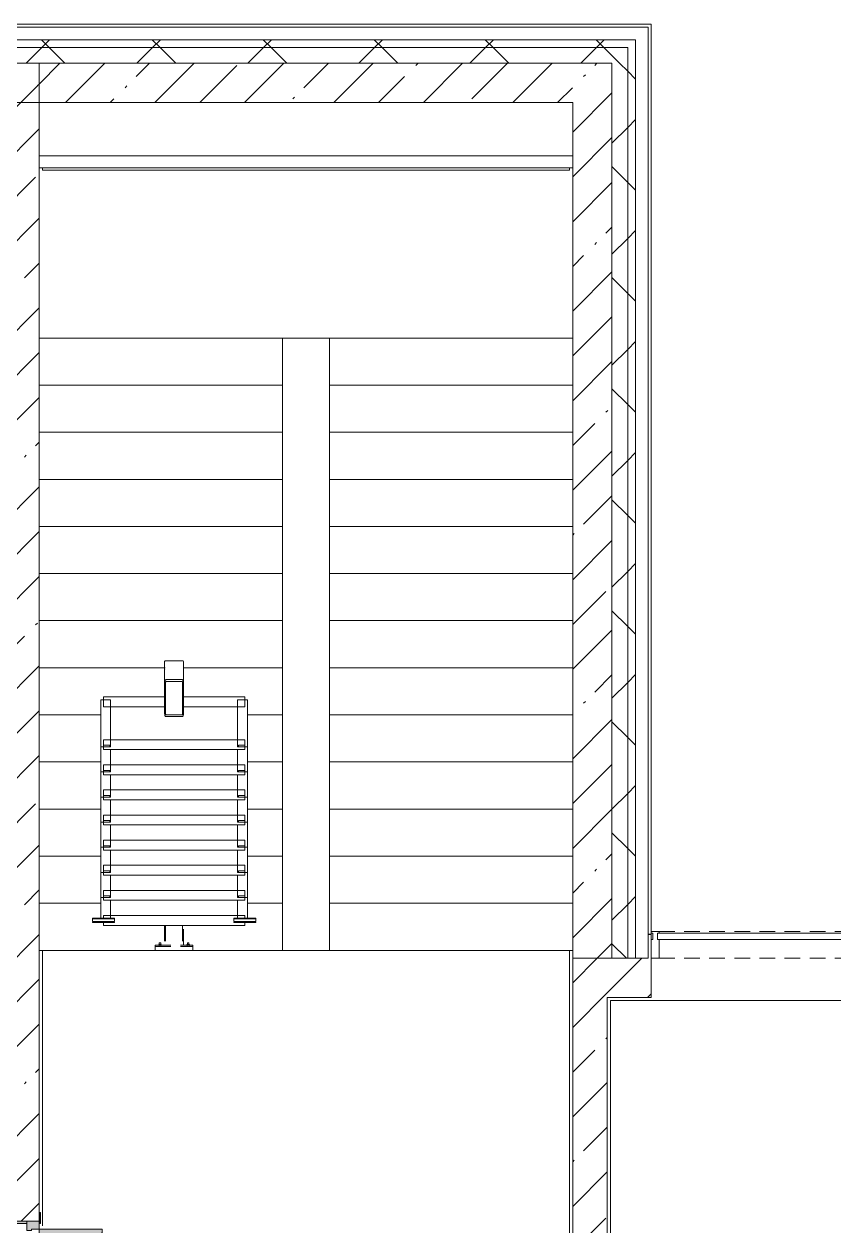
# Model space of a CAD drawing. Header units: millimetres. Extents: x 957 to 228198, y -8553 to 29000.
# Drawn here: x 190501 to 195663, y 19695 to 27350 of the extents above; entities that cross this region are included whole.
import ezdxf

# ---------------------------------------------------------------- set-up
doc = ezdxf.new("R2010")
doc.units = ezdxf.units.MM
doc.linetypes.add('200_ШТРИХ__ш1_п0_6_', pattern=[160, 100, -60])
for name, color, linetype, lineweight in [('A-DETL-MBND-1', 7, '200_ШТРИХ__ш1_п0_6_', 9), ('A-GENM-2', 7, 'Continuous', 5), ('A-GLAZ-2', 7, 'Continuous', 5), ('A-GLAZ-CWMG-3', 7, 'Continuous', 5), ('A-WALL', 7, 'Continuous', 9), ('A-WALL-2', 7, 'Continuous', 5), ('I-WALL-3', 7, 'Continuous', 5), ('S-STRS-3', 7, 'Continuous', 5)]:
    doc.layers.add(name, color=color, linetype=linetype, lineweight=lineweight)
for name, color, linetype, lineweight, true_color in [('A-DOOR-2', 7, 'Continuous', 5, 0xaaaaaa), ('A-DOOR-3', 7, 'Continuous', 5, 0xe2e2e2), ('A-DOOR-FRAM-3', 7, 'Continuous', 5, 0xe2e2e2), ('A-DOOR-FRAM-4', 7, 'Continuous', 5, 0xaaaaaa), ('A-FLOR-2', 7, 'Continuous', 5, 0xaaaaaa)]:
    doc.layers.add(name, color=color, linetype=linetype, lineweight=lineweight, true_color=true_color)
pattern_1 = [(45, (101188.1, 0), (-353.5534, 353.5534), []), (135, (101188.1, 0), (-353.5534, -353.5534), [])]
pattern_2 = [(45, (101188.1, 0), (-285.1231, 285.1231), []), (45, (101473.2, 0), (-285.1231, 285.1231), [504.031, -100.806, 16.764, -84.042])]

# ---------------------------------------------------------------- blocks, each defined once
blk = doc.blocks.new('110_Дверь_СКБ_2Ст - Д-1_л_Лестничная клетка EIS60 2-32359692-3_2_2_птичка')
at = {"layer": 'A-DOOR-3'}
for points in [[(662.5, 146), (662.5, 1025), (612.5, 1025), (612.5, 125), (662.5, 125.4)], [(-587.5, 146), (-587.5, 525), (-637.5, 519.8), (-637.5, 125), (-587.5, 125.4)], [(712.5, 45), (697.5, 45), (697.5, -125), (712.5, -125)]]:
    blk.add_hatch(color=256, dxfattribs=at).paths.add_polyline_path(points)
h = blk.add_hatch(color=256, dxfattribs=at)
h.paths.add_polyline_path([(712.5, 75), (712.5, 125), (662.5, 125), (662.5, 75), (652.5, 75), (652.5, 45), (712.5, 45)])
h.paths.add_polyline_path([(-627.5, 45), (-627.5, 75), (-637.5, 75), (-637.5, 125), (-687.5, 124.1), (-687.5, 45), (-637.5, 45)])
at = {"layer": 'A-DOOR-FRAM-3'}
for points in [[(-672.5, 125.4), (-672.5, 133), (-742.5, 133), (-742.5, 125), (-672.5, 125)], [(767.5, 133), (697.5, 133), (697.5, 125), (767.5, 125)], [(-672.5, -125), (-672.5, 45), (-687.5, 45), (-687.5, -125)], [(-672.5, -125), (-742.5, -125), (-742.5, -133), (-672.5, -133)], [(767.5, -125), (697.5, -125), (697.5, -133), (767.5, -133)]]:
    blk.add_hatch(color=256, dxfattribs=at).paths.add_polyline_path(points)
at = {"layer": 'A-DOOR-2'}
for p, q in [((662.5, 1025), (612.5, 1025)), ((612.5, 1025), (612.5, 125)), ((662.5, 125), (662.5, 1025)), ((-637.5, 525), (-637.5, 125)), ((-587.5, 525), (-637.5, 525)), ((-587.5, 125), (-587.5, 525)), ((-637.5, 125), (-587.5, 125)), ((612.5, 125), (662.5, 125))]:
    blk.add_line(p, q, dxfattribs=at)
for centre, radius, start, end in [((662.5, 125), 900, 90, 180), ((-637.5, 125), 400, 360, 90)]:
    blk.add_arc(centre, radius, start, end, dxfattribs=at)
at = {"layer": 'A-DOOR-FRAM-4'}
for p, q in [((-672.5, 133), (-742.5, 133)), ((-742.5, 133), (-742.5, 125)), ((-742.5, 125), (-672.5, 125)), ((-637.5, 125), (-687.5, 125)), ((-687.5, 125), (-687.5, 45)), ((-672.5, 125), (-672.5, 133)), ((-637.5, 75), (-637.5, 125)), ((662.5, 125), (662.5, 75)), ((712.5, 125), (662.5, 125)), ((767.5, 133), (697.5, 133)), ((697.5, 133), (697.5, 125)), ((697.5, 125), (767.5, 125)), ((712.5, 45), (712.5, 125)), ((767.5, 125), (767.5, 133)), ((-687.5, 45), (-627.5, 45)), ((-672.5, 45), (-687.5, 45)), ((-687.5, 45), (-687.5, -125)), ((-672.5, -125), (-672.5, 45)), ((-627.5, 75), (-637.5, 75)), ((-627.5, 45), (-627.5, 75)), ((662.5, 75), (652.5, 75)), ((652.5, 75), (652.5, 45)), ((652.5, 45), (712.5, 45)), ((712.5, 45), (697.5, 45)), ((697.5, 45), (697.5, -125)), ((712.5, -125), (712.5, 45)), ((-672.5, -125), (-742.5, -125)), ((-742.5, -125), (-742.5, -133)), ((-742.5, -133), (-672.5, -133)), ((-687.5, -125), (-672.5, -125)), ((-672.5, -133), (-672.5, -125)), ((697.5, -125), (712.5, -125)), ((767.5, -125), (697.5, -125)), ((697.5, -125), (697.5, -133)), ((697.5, -133), (767.5, -133)), ((767.5, -133), (767.5, -125))]:
    blk.add_line(p, q, dxfattribs=at)
blk = doc.blocks.new('PNS_Панель прямоугольная - Нр_Стекло - 40мм-22855911-3_2_2_птичка')
at = {"layer": 'A-GLAZ-2'}
h = blk.add_hatch(dxfattribs=at)
h.set_pattern_fill('FP_119', color=256, style=0, pattern_type=2)
h.set_pattern_definition([(45, (-94620, -21060), (-1414.214, 1414.214), [1000, -3000]), (45, (-95620, -21560), (-1414.214, 1414.214), [3000, -1000]), (45, (-93620, -22060), (-1414.214, 1414.214), [1000, -3000])])
h.paths.add_polyline_path([(770, -40), (770, 0), (-770, -2), (-770, -40), (760, -40)])
for p, q in [((-770, 0), (770, 0)), ((760, 0), (-770, 0)), ((-760, -40), (760, -40))]:
    blk.add_line(p, q, dxfattribs=at)
blk = doc.blocks.new('Прямоугольный импост - Импост структурный с накладкой - 170мм-22855901-3_2_2_птичка')
at = {"layer": 'A-DETL-MBND-1'}
for p, q in [((93360, 21560), (93360, 21570)), ((93360, 21570), (94880, 21570)), ((93360, 21400), (94880, 21400))]:
    blk.add_line(p, q, dxfattribs=at)
blk = doc.blocks.new('Анкер клиновой - Анкер клиновой МКТ В 10-10-16_85-22193208-3_2_2_птичка')
at = {"layer": 'A-DETL-MBND-1'}
for p, q in [((122191.4, 13788), (122191.4, 13784)), ((122207.4, 13788), (122191.4, 13788)), ((122191.4, 13788), (122207.4, 13788)), ((122194.4, 13798), (122194.4, 13784)), ((122204.4, 13798), (122194.4, 13798)), ((122194.4, 13798), (122204.4, 13798)), ((122204.4, 13784), (122204.4, 13798)), ((122207.4, 13784), (122207.4, 13788))]:
    blk.add_line(p, q, dxfattribs=at)
blk = doc.blocks.new('ОМ_Полоса_Трапеция прямоугольная_Прокат_ГОСТ 103-2006 - ОМ_Полоса_Трапеция прямоугольная_Прокат_ГОСТ 103-2006-21111644-3_2_2_птичка')
at = {"layer": 'A-GENM-2'}
for p, q in [((122699.4, 15046.5), (122699.4, 15056.5)), ((122699.4, 15056.5), (122739.4, 15056.5)), ((122739.4, 15046.5), (122699.4, 15046.5)), ((122739.4, 15056.5), (122739.4, 15046.5))]:
    blk.add_line(p, q, dxfattribs=at)
blk = doc.blocks.new('ОМ_Полоса_Трапеция прямоугольная_Прокат_ГОСТ 103-2006 - ОМ_Полоса_Трапеция прямоугольная_Прокат_ГОСТ 103-2006-V305-3_2_2_птичка')
at = {"layer": 'A-GENM-2'}
for p, q in [((122699.4, 14416.5), (122699.4, 14406.5)), ((122739.4, 14416.5), (122699.4, 14416.5)), ((122699.4, 14406.5), (122739.4, 14406.5)), ((122739.4, 14406.5), (122739.4, 14416.5))]:
    blk.add_line(p, q, dxfattribs=at)
blk = doc.blocks.new('ОМ_Полоса_Трапеция прямоугольная_Прокат_ГОСТ 103-2006 - ОМ_Полоса_Трапеция прямоугольная_Прокат_ГОСТ 103-2006-V306-3_2_2_птичка')
at = {"layer": 'A-GENM-2'}
for p, q in [((122699.4, 14256.5), (122699.4, 14246.5)), ((122739.4, 14256.5), (122699.4, 14256.5)), ((122699.4, 14246.5), (122739.4, 14246.5)), ((122739.4, 14246.5), (122739.4, 14256.5))]:
    blk.add_line(p, q, dxfattribs=at)
blk = doc.blocks.new('ОМ_Полоса_Трапеция прямоугольная_Прокат_ГОСТ 103-2006 - ОМ_Полоса_Трапеция прямоугольная_Прокат_ГОСТ 103-2006-V307-3_2_2_птичка')
at = {"layer": 'A-GENM-2'}
for p, q in [((122699.4, 14096.5), (122699.4, 14086.5)), ((122739.4, 14096.5), (122699.4, 14096.5)), ((122699.4, 14086.5), (122739.4, 14086.5)), ((122739.4, 14086.5), (122739.4, 14096.5))]:
    blk.add_line(p, q, dxfattribs=at)
blk = doc.blocks.new('ОМ_Полоса_Прокат_ГОСТ 103-2006 - ОМ_Полоса_Прокат_ГОСТ 103-2006-22193251-3_2_2_птичка')
at = {"layer": 'A-GENM-2'}
for p, q in [((122809.4, 13929.5), (122669.4, 13929.5)), ((122669.4, 13929.5), (122669.4, 13926.5)), ((122669.4, 13926.5), (122809.4, 13926.5)), ((122809.4, 13926.5), (122809.4, 13929.5))]:
    blk.add_line(p, q, dxfattribs=at)
blk = doc.blocks.new('ОМ_Полоса_Прокат_ГОСТ 103-2006 - ОМ_Полоса_Прокат_ГОСТ 103-2006-22193252-3_2_2_птичка')
at = {"layer": 'A-GENM-2'}
for p, q in [((122669.4, 13954.2), (122669.4, 13950.8)), ((122809.4, 13954.2), (122669.4, 13954.2)), ((122669.4, 13950.8), (122809.4, 13950.8)), ((122669.4, 13933.9), (122669.4, 13950.8)), ((122809.4, 13933.9), (122669.4, 13933.9)), ((122809.4, 13950.8), (122809.4, 13954.2)), ((122809.4, 13950.8), (122809.4, 13933.9))]:
    blk.add_line(p, q, dxfattribs=at)
blk = doc.blocks.new('ОМ_Полоса_Трапеция прямоугольная_Прокат_ГОСТ 103-2006 - ОМ_Полоса_Трапеция прямоугольная_Прокат_ГОСТ 103-2006-21111686-3_2_2_птичка')
at = {"layer": 'A-GENM-2'}
for p, q in [((121839.4, 15056.5), (121879.4, 15056.5)), ((121839.4, 15046.5), (121839.4, 15056.5)), ((121879.4, 15046.5), (121839.4, 15046.5)), ((121879.4, 15056.5), (121879.4, 15046.5))]:
    blk.add_line(p, q, dxfattribs=at)
blk = doc.blocks.new('ОМ_Полоса_Трапеция прямоугольная_Прокат_ГОСТ 103-2006 - ОМ_Полоса_Трапеция прямоугольная_Прокат_ГОСТ 103-2006-V308-3_2_2_птичка')
at = {"layer": 'A-GENM-2'}
for p, q in [((121879.4, 14416.5), (121839.4, 14416.5)), ((121839.4, 14416.5), (121839.4, 14406.5)), ((121839.4, 14406.5), (121879.4, 14406.5)), ((121879.4, 14406.5), (121879.4, 14416.5))]:
    blk.add_line(p, q, dxfattribs=at)
blk = doc.blocks.new('ОМ_Полоса_Трапеция прямоугольная_Прокат_ГОСТ 103-2006 - ОМ_Полоса_Трапеция прямоугольная_Прокат_ГОСТ 103-2006-V309-3_2_2_птичка')
at = {"layer": 'A-GENM-2'}
for p, q in [((121879.4, 14256.5), (121839.4, 14256.5)), ((121839.4, 14256.5), (121839.4, 14246.5)), ((121839.4, 14246.5), (121879.4, 14246.5)), ((121879.4, 14246.5), (121879.4, 14256.5))]:
    blk.add_line(p, q, dxfattribs=at)
blk = doc.blocks.new('ОМ_Полоса_Трапеция прямоугольная_Прокат_ГОСТ 103-2006 - ОМ_Полоса_Трапеция прямоугольная_Прокат_ГОСТ 103-2006-V310-3_2_2_птичка')
at = {"layer": 'A-GENM-2'}
for p, q in [((121879.4, 14096.5), (121839.4, 14096.5)), ((121839.4, 14096.5), (121839.4, 14086.5)), ((121839.4, 14086.5), (121879.4, 14086.5)), ((121879.4, 14086.5), (121879.4, 14096.5))]:
    blk.add_line(p, q, dxfattribs=at)
blk = doc.blocks.new('ОМ_Полоса_Прокат_ГОСТ 103-2006 - ОМ_Полоса_Прокат_ГОСТ 103-2006-22193295-3_2_2_птичка')
at = {"layer": 'A-GENM-2'}
for p, q in [((121909.4, 13929.5), (121769.4, 13929.5)), ((121769.4, 13929.5), (121769.4, 13926.5)), ((121769.4, 13926.5), (121909.4, 13926.5)), ((121909.4, 13926.5), (121909.4, 13929.5))]:
    blk.add_line(p, q, dxfattribs=at)
blk = doc.blocks.new('ОМ_Полоса_Прокат_ГОСТ 103-2006 - ОМ_Полоса_Прокат_ГОСТ 103-2006-22193296-3_2_2_птичка')
at = {"layer": 'A-GENM-2'}
for p, q in [((121909.4, 13954.2), (121769.4, 13954.2)), ((121769.4, 13954.2), (121769.4, 13950.8)), ((121769.4, 13950.8), (121909.4, 13950.8)), ((121769.4, 13933.9), (121769.4, 13950.8)), ((121909.4, 13933.9), (121769.4, 13933.9)), ((121909.4, 13950.8), (121909.4, 13954.2)), ((121909.4, 13950.8), (121909.4, 13933.9))]:
    blk.add_line(p, q, dxfattribs=at)
blk = doc.blocks.new('ОМ_Нижняя опорная пятка1 - ОМ_Нижняя опорная пятка-21111576-3_2_2_птичка')
at = {"layer": 'A-DETL-MBND-1'}
for p, q in [((-96, -10), (-96, 0)), ((-84, -10), (-84, 0)), ((84, -10), (84, 0)), ((96, -10), (96, 0))]:
    blk.add_line(p, q, dxfattribs=at)
blk = doc.blocks.new('ОМ_Труба_ГОСТ 8639-82 - ОМ_Труба_ГОСТ 8639-82-21111694-3_2_2_птичка')
at = {"layer": 'A-GENM-2'}
for p, q in [((122229.4, 15590.5), (122229.4, 15456.5)), ((122238.4, 15595.1), (122340.4, 15595.1)), ((122349.4, 15456.5), (122349.4, 15590.5)), ((122238.4, 15474.2), (122340.4, 15474.2)), ((122229.4, 15256.4), (122229.4, 15456.5)), ((122235.4, 15456.5), (122235.4, 15256.4)), ((122340.4, 15462.4), (122238.4, 15462.4)), ((122343.4, 15256.4), (122343.4, 15456.5)), ((122349.4, 15456.5), (122349.4, 15256.4)), ((122238.4, 15250.5), (122340.4, 15250.5)), ((122340.4, 15238.8), (122238.4, 15238.8))]:
    blk.add_line(p, q, dxfattribs=at)
at = {"layer": 'A-GENM-2', "flags": 128}
for points in [[(122229.4, 15456.5), (122229.6, 15460), (122230.1, 15463.3), (122231, 15466.3), (122232.1, 15469), (122233.4, 15471.2), (122235, 15472.8), (122236.7, 15473.8), (122238.4, 15474.2)], [(122340.4, 15474.2), (122342.2, 15473.8), (122343.9, 15472.8), (122345.4, 15471.2), (122346.8, 15469), (122347.9, 15466.3), (122348.8, 15463.3), (122349.3, 15460), (122349.4, 15456.5)], [(122238.4, 15462.4), (122237.9, 15462.3), (122237.3, 15461.9), (122236.8, 15461.4), (122236.3, 15460.7), (122235.9, 15459.8), (122235.7, 15458.8), (122235.5, 15457.7), (122235.4, 15456.5)], [(122343.4, 15456.5), (122343.4, 15457.7), (122343.2, 15458.8), (122342.9, 15459.8), (122342.6, 15460.7), (122342.1, 15461.4), (122341.6, 15461.9), (122341, 15462.3), (122340.4, 15462.4)], [(122238.4, 15238.8), (122236.7, 15239.1), (122235, 15240.1), (122233.4, 15241.8), (122232.1, 15243.9), (122231, 15246.6), (122230.1, 15249.7), (122229.6, 15253), (122229.4, 15256.4)], [(122235.4, 15256.4), (122235.5, 15255.3), (122235.7, 15254.2), (122235.9, 15253.2), (122236.3, 15252.3), (122236.8, 15251.5), (122237.3, 15251), (122237.9, 15250.7), (122238.4, 15250.5)], [(122349.4, 15256.4), (122349.3, 15253), (122348.8, 15249.7), (122347.9, 15246.6), (122346.8, 15243.9), (122345.4, 15241.8), (122343.9, 15240.1), (122342.2, 15239.1), (122340.4, 15238.8)], [(122340.4, 15250.5), (122341, 15250.7), (122341.6, 15251), (122342.1, 15251.5), (122342.6, 15252.3), (122342.9, 15253.2), (122343.2, 15254.2), (122343.4, 15255.3), (122343.4, 15256.4)]]:
    blk.add_lwpolyline(points, dxfattribs=at)
at = {"layer": 'A-GENM-2'}
for centre, major_axis, start_param, end_param in [((122238.4, 15590.5), (9, 0), 1.570796, 3.141593), ((122340.4, 15590.5), (9, 0), 0, 1.570796), ((122238.4, 15538.5), (9, 0), 3.141593, 3.665191), ((122340.4, 15538.5), (-9, 0), 2.617994, 3.141593)]:
    blk.add_ellipse(centre, major_axis=major_axis, ratio=0.509802, start_param=start_param, end_param=end_param, dxfattribs=at)
blk = doc.blocks.new('ОМ_Уголок_ГОСТ 8509-93 - ОМ_Уголок_ГОСТ 8509-93-V361-3_2_2_птичка')
at = {"layer": 'A-GENM-2'}
for p, q in [((0, 45.2), (0, -17.8)), ((390, 45.2), (0, 45.2)), ((900, 45.2), (510, 45.2)), ((900, -17.8), (900, 45.2)), ((0, -17.8), (390, -17.8)), ((510, -17.8), (900, -17.8))]:
    blk.add_line(p, q, dxfattribs=at)
blk = doc.blocks.new('ОМ_Уголок_ГОСТ 8509-93 - ОМ_Уголок_ГОСТ 8509-93-V312-3_2_2_птичка')
at = {"layer": 'A-GENM-2'}
for p, q in [((0, 45.2), (0, -17.8)), ((900, 45.2), (0, 45.2)), ((900, -17.8), (900, 45.2)), ((0, -17.8), (900, -17.8))]:
    blk.add_line(p, q, dxfattribs=at)
blk = doc.blocks.new('ОМ_Уголок_ГОСТ 8509-93 - ОМ_Уголок_ГОСТ 8509-93-22194533-3_2_2_птичка')
at = {"layer": 'A-GENM-2'}
for p, q in [((0, 45.2), (0, -17.8)), ((300, 45.2), (0, 45.2)), ((300, -17.8), (300, 45.2)), ((0, -17.8), (300, -17.8))]:
    blk.add_line(p, q, dxfattribs=at)
blk = doc.blocks.new('ОМ_Уголок_ГОСТ 8509-93 - ОМ_Уголок_ГОСТ 8509-93-V314-3_2_2_птичка')
at = {"layer": 'A-GENM-2'}
for p, q in [((0, 45.2), (0, -17.8)), ((142.2, 45.2), (0, 45.2)), ((0, -17.8), (160, -17.8))]:
    blk.add_line(p, q, dxfattribs=at)
blk = doc.blocks.new('ОМ_Уголок_ГОСТ 8509-93 - ОМ_Уголок_ГОСТ 8509-93-V315-3_2_2_птичка')
at = {"layer": 'A-GENM-2'}
for p, q in [((300, 45.2), (157.8, 45.2)), ((300, -17.8), (300, 45.2)), ((140, -17.8), (300, -17.8))]:
    blk.add_line(p, q, dxfattribs=at)
blk = doc.blocks.new('ОМ_Уголок_ГОСТ 8509-93 - ОМ_Уголок_ГОСТ 8509-93-V362-3_2_2_птичка')
at = {"layer": 'A-GENM-2'}
for p, q in [((0, 45.2), (0, 27.8)), ((900, 45.2), (0, 45.2)), ((0, 7.4), (0, -17.8)), ((900, 27.8), (900, 45.2)), ((900, -17.8), (900, 6.6)), ((0, -17.8), (900, -17.8))]:
    blk.add_line(p, q, dxfattribs=at)
blk = doc.blocks.new('ОМ_Уголок_ГОСТ 8509-93 - ОМ_Уголок_ГОСТ 8509-93-V363-3_2_2_птичка')
at = {"layer": 'A-GENM-2'}
for p, q in [((0, 45.2), (0, -17.8)), ((6.6, 45.2), (0, 45.2)), ((142.2, 45.2), (27.8, 45.2)), ((0, -17.8), (6.6, -17.8)), ((27.8, -17.8), (160, -17.8))]:
    blk.add_line(p, q, dxfattribs=at)
blk = doc.blocks.new('ОМ_Уголок_ГОСТ 8509-93 - ОМ_Уголок_ГОСТ 8509-93-V318-3_2_2_птичка')
at = {"layer": 'A-GENM-2'}
for p, q in [((272.2, 45.2), (157.8, 45.2)), ((300, 45.2), (292.6, 45.2)), ((300, -17.8), (300, 45.2)), ((140, -17.8), (272.2, -17.8)), ((292.6, -17.8), (300, -17.8))]:
    blk.add_line(p, q, dxfattribs=at)
blk = doc.blocks.new('ОМ_Труба_ГОСТ 8639-82 - ОМ_Труба_ГОСТ 8639-82-21111710-3_2_2_птичка')
at = {"layer": 'A-DETL-MBND-1'}
for p, q in [((122229.4, 13908.7), (122229.4, 13784)), ((122235.4, 13908.7), (122235.4, 13784)), ((122343.4, 13908.7), (122343.4, 13784)), ((122349.4, 13784), (122349.4, 13908.7))]:
    blk.add_line(p, q, dxfattribs=at)
blk = doc.blocks.new('ОМ_Уголок_ГОСТ 8510-86 - ОМ_Уголок_ГОСТ 8510-86-21111720-3_2_2_птичка')
at = {"layer": 'A-DETL-MBND-1'}
for p, q in [((0, 34), (0, 0)), ((0, 10), (240, 10)), ((0, 0), (240, 0)), ((240, 0), (240, 34))]:
    blk.add_line(p, q, dxfattribs=at)
blk = doc.blocks.new('Прямоугольный импост - Импост структурный с накладкой - 170мм-22854979-3_2_2_птичка')
at = {"layer": 'A-GLAZ-CWMG-3'}
for p, q in [((0, 160), (-50, 160)), ((-50, 160), (-50, 40)), ((0, 40), (0, 160)), ((-50, 40), (-40, 40)), ((-40, 0), (-50, 0)), ((-50, 0), (-50, -10)), ((-40, 40), (-40, 0)), ((-10, 0), (-10, 40)), ((-10, 40), (0, 40)), ((0, 0), (-10, 0)), ((0, -10), (0, 0)), ((-50, -10), (0, -10))]:
    blk.add_line(p, q, dxfattribs=at)
blk = doc.blocks.new('Зашивка приборов отопления39 - Зашивка приборов отопления-33325432-3_2_2_птичка')
at = {"layer": 'A-WALL-2'}
for p, q in [((120704.7, 17931.2), (124104.7, 17931.2)), ((124104.7, 17931.2), (120704.7, 17931.2)), ((120704.7, 17856.2), (124104.7, 17856.2))]:
    blk.add_line(p, q, dxfattribs=at)

msp = doc.modelspace()

# ---------------------------------------------------------------- hatches: boundary and pattern name
at = {"layer": 'A-WALL-2'}
h = msp.add_hatch(dxfattribs=at)
h.set_pattern_fill('FP_85', color=256, style=0, pattern_type=2)
h.set_pattern_definition(pattern_1)
h.paths.add_polyline_path([(194398.1, 27200), (194398.1, 27250), (185758.1, 27250), (185758.1, 27200), (194348.1, 27200)])
h = msp.add_hatch(dxfattribs=at)
h.set_pattern_fill('FP_85', color=256, style=0, pattern_type=2)
h.set_pattern_definition(pattern_1)
h.paths.add_polyline_path([(194348.1, 27100), (194348.1, 27200), (185758.1, 27200), (185758.1, 27100), (194248.1, 27100)])
h = msp.add_hatch(dxfattribs=at)
h.set_pattern_fill('FP_85', color=256, style=0, pattern_type=2)
h.set_pattern_definition(pattern_1)
h.paths.add_polyline_path([(194398.1, 21400), (194398.1, 27200), (194348.1, 27200), (194348.1, 21400)])
h = msp.add_hatch(dxfattribs=at)
h.set_pattern_fill('FP_85', color=256, style=0, pattern_type=2)
h.set_pattern_definition(pattern_1)
h.paths.add_polyline_path([(194348.1, 21400), (194348.1, 27100), (194248.1, 27100), (194248.1, 21400)])
h = msp.add_hatch(dxfattribs=at)
h.set_pattern_fill('FP_85', color=256, style=0, pattern_type=2)
h.set_pattern_definition(pattern_1)
h.paths.add_polyline_path([(212238.1, 21400), (212438.1, 21400), (212438.1, 21550), (211138.5, 21550), (211138.5, 21400), (212124.8, 21400)])
h.paths.add_polyline_path([(194498.1, 21400), (194498.1, 21550), (194478.1, 21545.4), (194478.1, 21400)])
h.paths.add_polyline_path([(201848.1, 21400), (202338.1, 21400), (202338.1, 21550), (197798.1, 21550), (197798.1, 21400), (201768.1, 21400)])
h.paths.add_polyline_path([(204638.1, 21400), (205838.3, 21400), (205838.3, 21550), (204638.1, 21550), (204638.1, 21520)])
h.paths.add_polyline_path([(206738.3, 21400), (208038.5, 21400), (208038.5, 21550), (206738.3, 21550), (206738.3, 21508.4)])
h.paths.add_polyline_path([(210238.5, 21400), (210238.5, 21550), (208938.5, 21550), (208938.5, 21400)])
h.paths.add_polyline_path([(220438.3, 21400), (220438.3, 21550), (219088.5, 21550), (219088.5, 21400), (219582.4, 21400)])
h.paths.add_polyline_path([(223311.3, 21400), (226418.1, 21400), (226418.1, 21550), (221338.3, 21550), (221338.3, 21400), (222618.1, 21400)])
h.paths.add_polyline_path([(218188.5, 21400), (218188.5, 21550), (217318.5, 21550), (217318.5, 21400), (217718, 21400)])
h.paths.add_polyline_path([(215888.5, 21400), (215888.5, 21550), (214738.1, 21550), (214738.1, 21400), (215853.6, 21400)])
at = {"layer": 'I-WALL-3'}
h = msp.add_hatch(dxfattribs=at)
h.set_pattern_fill('FP_81', color=256, style=0, pattern_type=2)
h.set_pattern_definition(pattern_2)
h.paths.add_polyline_path([(190579.2, 17270), (190598.1, 17270), (190598.1, 18325), (190348.1, 18325), (190348.1, 17270), (190548.1, 17270)])
h.paths.add_polyline_path([(190348.1, 19725), (190598.1, 19725), (190598.1, 27100), (190579.8, 26850), (190348.1, 26850), (190348.1, 19730)])
h = msp.add_hatch(dxfattribs=at)
h.set_pattern_fill('FP_81', color=256, style=0, pattern_type=2)
h.set_pattern_definition(pattern_2)
h.paths.add_polyline_path([(190598.1, 27100), (190348.1, 27100), (190350.9, 26850), (190581.1, 26850)])
h.paths.add_polyline_path([(190598.1, 26850), (193998.1, 26850), (193998.1, 27100), (190598.1, 27100)])
h = msp.add_hatch(dxfattribs=at)
h.set_pattern_fill('FP_81', color=256, style=0, pattern_type=2)
h.set_pattern_definition(pattern_2)
h.paths.add_polyline_path([(194248.1, 21400), (194248.1, 27100), (193998.1, 27100), (193998.1, 21400), (194238.1, 21400)])
h = msp.add_hatch(dxfattribs=at)
h.set_pattern_fill('FP_81', color=256, style=0, pattern_type=2)
h.set_pattern_definition(pattern_2)
h.paths.add_polyline_path([(194159.4, 17270), (194198.1, 17322.7), (194218.1, 17270), (194218.1, 21400), (193998.1, 21400), (193998.1, 17270)])
h = msp.add_hatch(dxfattribs=at)
h.set_pattern_fill('FP_81', color=256, style=0, pattern_type=2)
h.set_pattern_definition(pattern_2)
h.paths.add_polyline_path([(199074, 21150), (201768.1, 21150), (201768.1, 21400), (197798.1, 21400), (197798.1, 21150)])
h.paths.add_polyline_path([(194498.1, 21150), (194498.1, 21400), (194218.1, 21400), (194218.1, 21150), (194464.8, 21150)])

# ---------------------------------------------------------------- linework, layer by layer
at = {"layer": 'A-FLOR-2'}
for p, q in [((190618.1, 26435), (190618.1, 26420)), ((190618.1, 26420), (193978.1, 26420)), ((193978.1, 26420), (193978.1, 26435)), ((193998.1, 21450), (190598.1, 21450)), ((190619.1, 21450), (190619.1, 19694.6)), ((193978.1, 17870), (193978.1, 21450)), ((194238.1, 21130), (194238.1, 13628)), ((196068.1, 21130), (194238.1, 21130))]:
    msp.add_line(p, q, dxfattribs=at)
at = {"layer": 'A-WALL'}
for p, q in [((194478.1, 27330), (181538.1, 27330)), ((194478.1, 21400), (194478.1, 27330)), ((194398.1, 27250), (181538.1, 27250)), ((194348.1, 27200), (181538.1, 27200)), ((194348.1, 21400), (194348.1, 27200)), ((194398.1, 21400), (194398.1, 27250)), ((194248.1, 21400), (194248.1, 27100)), ((194498.1, 21553), (194478.1, 21553)), ((194498.1, 21550), (194478.1, 21550)), ((194248.1, 21400), (194478.1, 21400))]:
    msp.add_line(p, q, dxfattribs=at)
at = {"layer": 'A-WALL-2'}
for p, q in [((194498.1, 27350), (170798.1, 27350)), ((194498.1, 21400), (194498.1, 27350)), ((181838.1, 27100), (193998.1, 27100))]:
    msp.add_line(p, q, dxfattribs=at)
at = {"layer": 'I-WALL-3'}
for p, q in [((193998.1, 27100), (190323.1, 27100)), ((190598.1, 19780), (190598.1, 27100)), ((194248.1, 27100), (193998.1, 27100)), ((190323.1, 26850), (193998.1, 26850)), ((193998.1, 26850), (193998.1, 17850)), ((194248.1, 21400), (193998.1, 21400)), ((194498.1, 21150), (194498.1, 21400)), ((194218.1, 21150), (194498.1, 21150)), ((194218.1, 13628), (194218.1, 21150))]:
    msp.add_line(p, q, dxfattribs=at)
at = {"layer": 'S-STRS-3'}
for p, q in [((190598.1, 25350), (192148.1, 25350)), ((190598.1, 25350), (192148.1, 25350)), ((192148.1, 25350), (192448.1, 25350)), ((192148.1, 25050), (192148.1, 25350)), ((193998.1, 25350), (192448.1, 25350)), ((192448.1, 25350), (192448.1, 25050)), ((193998.1, 25350), (192448.1, 25350)), ((190598.1, 25050), (192148.1, 25050)), ((190598.1, 25050), (192148.1, 25050)), ((192148.1, 24750), (192148.1, 25050)), ((192448.1, 25050), (192448.1, 24750)), ((193998.1, 25050), (192448.1, 25050)), ((193998.1, 25050), (192448.1, 25050)), ((190598.1, 24750), (192148.1, 24750)), ((190598.1, 24750), (192148.1, 24750)), ((192148.1, 24450), (192148.1, 24750)), ((192448.1, 24750), (192448.1, 24450)), ((193998.1, 24750), (192448.1, 24750)), ((193998.1, 24750), (192448.1, 24750)), ((190598.1, 24450), (192148.1, 24450)), ((190598.1, 24450), (192148.1, 24450)), ((192148.1, 24150), (192148.1, 24450)), ((192448.1, 24450), (192448.1, 24150)), ((193998.1, 24450), (192448.1, 24450)), ((193998.1, 24450), (192448.1, 24450)), ((190598.1, 24150), (192148.1, 24150)), ((190598.1, 24150), (192148.1, 24150)), ((192148.1, 23850), (192148.1, 24150)), ((192448.1, 24150), (192448.1, 23850)), ((193998.1, 24150), (192448.1, 24150)), ((193998.1, 24150), (192448.1, 24150)), ((190598.1, 23850), (192148.1, 23850)), ((190598.1, 23850), (192148.1, 23850)), ((192148.1, 23550), (192148.1, 23850)), ((192448.1, 23850), (192448.1, 23550)), ((193998.1, 23850), (192448.1, 23850)), ((193998.1, 23850), (192448.1, 23850)), ((190598.1, 23550), (192148.1, 23550)), ((190598.1, 23550), (192148.1, 23550)), ((192148.1, 23250), (192148.1, 23550)), ((192448.1, 23550), (192448.1, 23250)), ((193998.1, 23550), (192448.1, 23550)), ((193998.1, 23550), (192448.1, 23550)), ((190598.1, 23250), (191400.4, 23250)), ((190598.1, 23250), (191400.4, 23250)), ((191514.1, 23250), (192148.1, 23250)), ((191514.1, 23250), (192148.1, 23250)), ((192148.1, 22950), (192148.1, 23250)), ((192448.1, 23250), (192448.1, 22950)), ((193998.1, 23250), (192448.1, 23250)), ((193998.1, 23250), (192448.1, 23250)), ((190598.1, 22950), (190989.4, 22950)), ((190598.1, 22950), (190989.4, 22950)), ((191925, 22950), (192148.1, 22950)), ((191925, 22950), (192148.1, 22950)), ((192148.1, 22650), (192148.1, 22950)), ((192448.1, 22950), (192448.1, 22650)), ((193998.1, 22950), (192448.1, 22950)), ((193998.1, 22950), (192448.1, 22950)), ((190598.1, 22650), (190989.4, 22650)), ((190598.1, 22650), (190989.4, 22650)), ((191925, 22650), (192148.1, 22650)), ((191925, 22650), (192148.1, 22650)), ((192148.1, 22350), (192148.1, 22650)), ((192448.1, 22650), (192448.1, 22350)), ((193998.1, 22650), (192448.1, 22650)), ((193998.1, 22650), (192448.1, 22650)), ((190598.1, 22350), (190989.4, 22350)), ((190598.1, 22350), (190989.4, 22350)), ((191925, 22350), (192148.1, 22350)), ((191925, 22350), (192148.1, 22350)), ((192148.1, 22050), (192148.1, 22350)), ((192448.1, 22350), (192448.1, 22050)), ((193998.1, 22350), (192448.1, 22350)), ((193998.1, 22350), (192448.1, 22350)), ((190598.1, 22050), (190989.4, 22050)), ((190598.1, 22050), (190989.4, 22050)), ((191925, 22050), (192148.1, 22050)), ((191925, 22050), (192148.1, 22050)), ((192148.1, 21750), (192148.1, 22050)), ((192448.1, 22050), (192448.1, 21750)), ((193998.1, 22050), (192448.1, 22050)), ((193998.1, 22050), (192448.1, 22050)), ((190598.1, 21750), (190989.4, 21750)), ((190598.1, 21750), (190989.4, 21750)), ((191925, 21750), (192148.1, 21750)), ((191925, 21750), (192148.1, 21750)), ((192148.1, 21450), (192148.1, 21750)), ((192448.1, 21750), (192448.1, 21450)), ((193998.1, 21750), (192448.1, 21750)), ((193998.1, 21750), (192448.1, 21750)), ((193998.1, 21450), (192448.1, 21450))]:
    msp.add_line(p, q, dxfattribs=at)

# ---------------------------------------------------------------- block references
at = {"layer": 'A-DETL-MBND-1'}
for name, p in [('ОМ_Труба_ГОСТ 8639-82 - ОМ_Труба_ГОСТ 8639-82-21111710-3_2_2_птичка', (69167.8, 7700)), ('Прямоугольный импост - Импост структурный с накладкой - 170мм-22855901-3_2_2_птичка', (101188.1, 0)), ('Анкер клиновой - Анкер клиновой МКТ В 10-10-16_85-22193208-3_2_2_птичка', (69167.8, 7700)), ('ОМ_Нижняя опорная пятка1 - ОМ_Нижняя опорная пятка-21111576-3_2_2_птичка', (191457.2, 21484)), ('Анкер клиновой - Анкер клиновой МКТ В 10-10-16_85-22193208-3_2_2_птичка', (69347.8, 7700))]:
    msp.add_blockref(name, p, dxfattribs=at)
at = {"layer": 'A-DETL-MBND-1', "extrusion": (0, 0, -1), "rotation": 180}
msp.add_blockref('ОМ_Уголок_ГОСТ 8510-86 - ОМ_Уголок_ГОСТ 8510-86-21111720-3_2_2_птичка', (-191337.2, 21484), dxfattribs=at)
at = {"layer": 'A-DOOR-2', "rotation": 269.9999999999998}
msp.add_blockref('110_Дверь_СКБ_2Ст - Д-1_л_Лестничная клетка EIS60 2-32359692-3_2_2_птичка', (190473.1, 19037.5), dxfattribs=at)
at = {"layer": 'A-GENM-2'}
for name, p in [('ОМ_Труба_ГОСТ 8639-82 - ОМ_Труба_ГОСТ 8639-82-21111694-3_2_2_птичка', (69167.8, 7700)), ('ОМ_Полоса_Трапеция прямоугольная_Прокат_ГОСТ 103-2006 - ОМ_Полоса_Трапеция прямоугольная_Прокат_ГОСТ 103-2006-21111686-3_2_2_птичка', (69167.8, 7700)), ('ОМ_Полоса_Трапеция прямоугольная_Прокат_ГОСТ 103-2006 - ОМ_Полоса_Трапеция прямоугольная_Прокат_ГОСТ 103-2006-21111644-3_2_2_птичка', (69167.8, 7700)), ('ОМ_Полоса_Трапеция прямоугольная_Прокат_ГОСТ 103-2006 - ОМ_Полоса_Трапеция прямоугольная_Прокат_ГОСТ 103-2006-21111686-3_2_2_птичка', (69167.8, 7540)), ('ОМ_Полоса_Трапеция прямоугольная_Прокат_ГОСТ 103-2006 - ОМ_Полоса_Трапеция прямоугольная_Прокат_ГОСТ 103-2006-21111644-3_2_2_птичка', (69167.8, 7540)), ('ОМ_Полоса_Трапеция прямоугольная_Прокат_ГОСТ 103-2006 - ОМ_Полоса_Трапеция прямоугольная_Прокат_ГОСТ 103-2006-21111686-3_2_2_птичка', (69167.8, 7380)), ('ОМ_Полоса_Трапеция прямоугольная_Прокат_ГОСТ 103-2006 - ОМ_Полоса_Трапеция прямоугольная_Прокат_ГОСТ 103-2006-21111644-3_2_2_птичка', (69167.8, 7380)), ('ОМ_Полоса_Трапеция прямоугольная_Прокат_ГОСТ 103-2006 - ОМ_Полоса_Трапеция прямоугольная_Прокат_ГОСТ 103-2006-21111686-3_2_2_птичка', (69167.8, 7220)), ('ОМ_Полоса_Трапеция прямоугольная_Прокат_ГОСТ 103-2006 - ОМ_Полоса_Трапеция прямоугольная_Прокат_ГОСТ 103-2006-21111644-3_2_2_птичка', (69167.8, 7220)), ('ОМ_Полоса_Трапеция прямоугольная_Прокат_ГОСТ 103-2006 - ОМ_Полоса_Трапеция прямоугольная_Прокат_ГОСТ 103-2006-V308-3_2_2_птичка', (69167.8, 7700)), ('ОМ_Полоса_Трапеция прямоугольная_Прокат_ГОСТ 103-2006 - ОМ_Полоса_Трапеция прямоугольная_Прокат_ГОСТ 103-2006-V305-3_2_2_птичка', (69167.8, 7700)), ('ОМ_Полоса_Трапеция прямоугольная_Прокат_ГОСТ 103-2006 - ОМ_Полоса_Трапеция прямоугольная_Прокат_ГОСТ 103-2006-V309-3_2_2_птичка', (69167.8, 7700)), ('ОМ_Полоса_Трапеция прямоугольная_Прокат_ГОСТ 103-2006 - ОМ_Полоса_Трапеция прямоугольная_Прокат_ГОСТ 103-2006-V306-3_2_2_птичка', (69167.8, 7700)), ('ОМ_Полоса_Трапеция прямоугольная_Прокат_ГОСТ 103-2006 - ОМ_Полоса_Трапеция прямоугольная_Прокат_ГОСТ 103-2006-V310-3_2_2_птичка', (69167.8, 7700)), ('ОМ_Полоса_Трапеция прямоугольная_Прокат_ГОСТ 103-2006 - ОМ_Полоса_Трапеция прямоугольная_Прокат_ГОСТ 103-2006-V307-3_2_2_птичка', (69167.8, 7700)), ('ОМ_Полоса_Прокат_ГОСТ 103-2006 - ОМ_Полоса_Прокат_ГОСТ 103-2006-22193296-3_2_2_птичка', (69167.8, 7700)), ('ОМ_Полоса_Прокат_ГОСТ 103-2006 - ОМ_Полоса_Прокат_ГОСТ 103-2006-22193295-3_2_2_птичка', (69167.8, 7700)), ('ОМ_Полоса_Прокат_ГОСТ 103-2006 - ОМ_Полоса_Прокат_ГОСТ 103-2006-22193252-3_2_2_птичка', (69167.8, 7700)), ('ОМ_Полоса_Прокат_ГОСТ 103-2006 - ОМ_Полоса_Прокат_ГОСТ 103-2006-22193251-3_2_2_птичка', (69167.8, 7700))]:
    msp.add_blockref(name, p, dxfattribs=at)
at = {"layer": 'A-GENM-2', "extrusion": (0, 0, -1)}
for name, p, rotation in [('ОМ_Уголок_ГОСТ 8509-93 - ОМ_Уголок_ГОСТ 8509-93-22194533-3_2_2_птичка', (-191007.2, 22746.5), 90.00000000000064), ('ОМ_Уголок_ГОСТ 8509-93 - ОМ_Уголок_ГОСТ 8509-93-V361-3_2_2_птичка', (-191007.2, 23046.5), 180), ('ОМ_Уголок_ГОСТ 8509-93 - ОМ_Уголок_ГОСТ 8509-93-22194533-3_2_2_птичка', (-191907.2, 23046.5), 270.0000000000008), ('ОМ_Уголок_ГОСТ 8509-93 - ОМ_Уголок_ГОСТ 8509-93-V314-3_2_2_птичка', (-191007.2, 22586.5), 90.00000000000064), ('ОМ_Уголок_ГОСТ 8509-93 - ОМ_Уголок_ГОСТ 8509-93-V315-3_2_2_птичка', (-191907.2, 22886.5), 270.0000000000008), ('ОМ_Уголок_ГОСТ 8509-93 - ОМ_Уголок_ГОСТ 8509-93-V314-3_2_2_птичка', (-191007.2, 22426.5), 90.00000000000064), ('ОМ_Уголок_ГОСТ 8509-93 - ОМ_Уголок_ГОСТ 8509-93-V315-3_2_2_птичка', (-191907.2, 22726.5), 270.0000000000008), ('ОМ_Уголок_ГОСТ 8509-93 - ОМ_Уголок_ГОСТ 8509-93-V314-3_2_2_птичка', (-191007.2, 22266.5), 90.00000000000064), ('ОМ_Уголок_ГОСТ 8509-93 - ОМ_Уголок_ГОСТ 8509-93-V315-3_2_2_птичка', (-191907.2, 22566.5), 270.0000000000008), ('ОМ_Уголок_ГОСТ 8509-93 - ОМ_Уголок_ГОСТ 8509-93-V314-3_2_2_птичка', (-191007.2, 22106.5), 90.00000000000064), ('ОМ_Уголок_ГОСТ 8509-93 - ОМ_Уголок_ГОСТ 8509-93-V315-3_2_2_птичка', (-191907.2, 22406.5), 270.0000000000008), ('ОМ_Уголок_ГОСТ 8509-93 - ОМ_Уголок_ГОСТ 8509-93-V314-3_2_2_птичка', (-191007.2, 21946.5), 90.00000000000064), ('ОМ_Уголок_ГОСТ 8509-93 - ОМ_Уголок_ГОСТ 8509-93-V315-3_2_2_птичка', (-191907.2, 22246.5), 270.0000000000008), ('ОМ_Уголок_ГОСТ 8509-93 - ОМ_Уголок_ГОСТ 8509-93-V314-3_2_2_птичка', (-191007.2, 21786.5), 90.00000000000064), ('ОМ_Уголок_ГОСТ 8509-93 - ОМ_Уголок_ГОСТ 8509-93-V315-3_2_2_птичка', (-191907.2, 22086.5), 270.0000000000008), ('ОМ_Уголок_ГОСТ 8509-93 - ОМ_Уголок_ГОСТ 8509-93-V363-3_2_2_птичка', (-191007.2, 21626.5), 90.00000000000064), ('ОМ_Уголок_ГОСТ 8509-93 - ОМ_Уголок_ГОСТ 8509-93-V318-3_2_2_птичка', (-191907.2, 21926.5), 270.0000000000008)]:
    msp.add_blockref(name, p, dxfattribs=dict(at, rotation=rotation))
for name, p in [('ОМ_Уголок_ГОСТ 8509-93 - ОМ_Уголок_ГОСТ 8509-93-V312-3_2_2_птичка', (-191907.2, 22746.5)), ('ОМ_Уголок_ГОСТ 8509-93 - ОМ_Уголок_ГОСТ 8509-93-V312-3_2_2_птичка', (-191907.2, 22586.5)), ('ОМ_Уголок_ГОСТ 8509-93 - ОМ_Уголок_ГОСТ 8509-93-V312-3_2_2_птичка', (-191907.2, 22426.5)), ('ОМ_Уголок_ГОСТ 8509-93 - ОМ_Уголок_ГОСТ 8509-93-V312-3_2_2_птичка', (-191907.2, 22266.5)), ('ОМ_Уголок_ГОСТ 8509-93 - ОМ_Уголок_ГОСТ 8509-93-V312-3_2_2_птичка', (-191907.2, 22106.5)), ('ОМ_Уголок_ГОСТ 8509-93 - ОМ_Уголок_ГОСТ 8509-93-V312-3_2_2_птичка', (-191907.2, 21946.5)), ('ОМ_Уголок_ГОСТ 8509-93 - ОМ_Уголок_ГОСТ 8509-93-V312-3_2_2_птичка', (-191907.2, 21786.5)), ('ОМ_Уголок_ГОСТ 8509-93 - ОМ_Уголок_ГОСТ 8509-93-V362-3_2_2_птичка', (-191907.2, 21626.5))]:
    msp.add_blockref(name, p, dxfattribs=at)
at = {"layer": 'A-GLAZ-2'}
msp.add_blockref('PNS_Панель прямоугольная - Нр_Стекло - 40мм-22855911-3_2_2_птичка', (195308.1, 21560), dxfattribs=at)
at = {"layer": 'A-GLAZ-CWMG-3', "rotation": 180}
msp.add_blockref('Прямоугольный импост - Импост структурный с накладкой - 170мм-22854979-3_2_2_птичка', (194498.1, 21560), dxfattribs=at)
at = {"layer": 'A-WALL-2'}
msp.add_blockref('Зашивка приборов отопления39 - Зашивка приборов отопления-33325432-3_2_2_птичка', (69893.4, 8578.8), dxfattribs=at)

doc.saveas('drawing.dxf')
